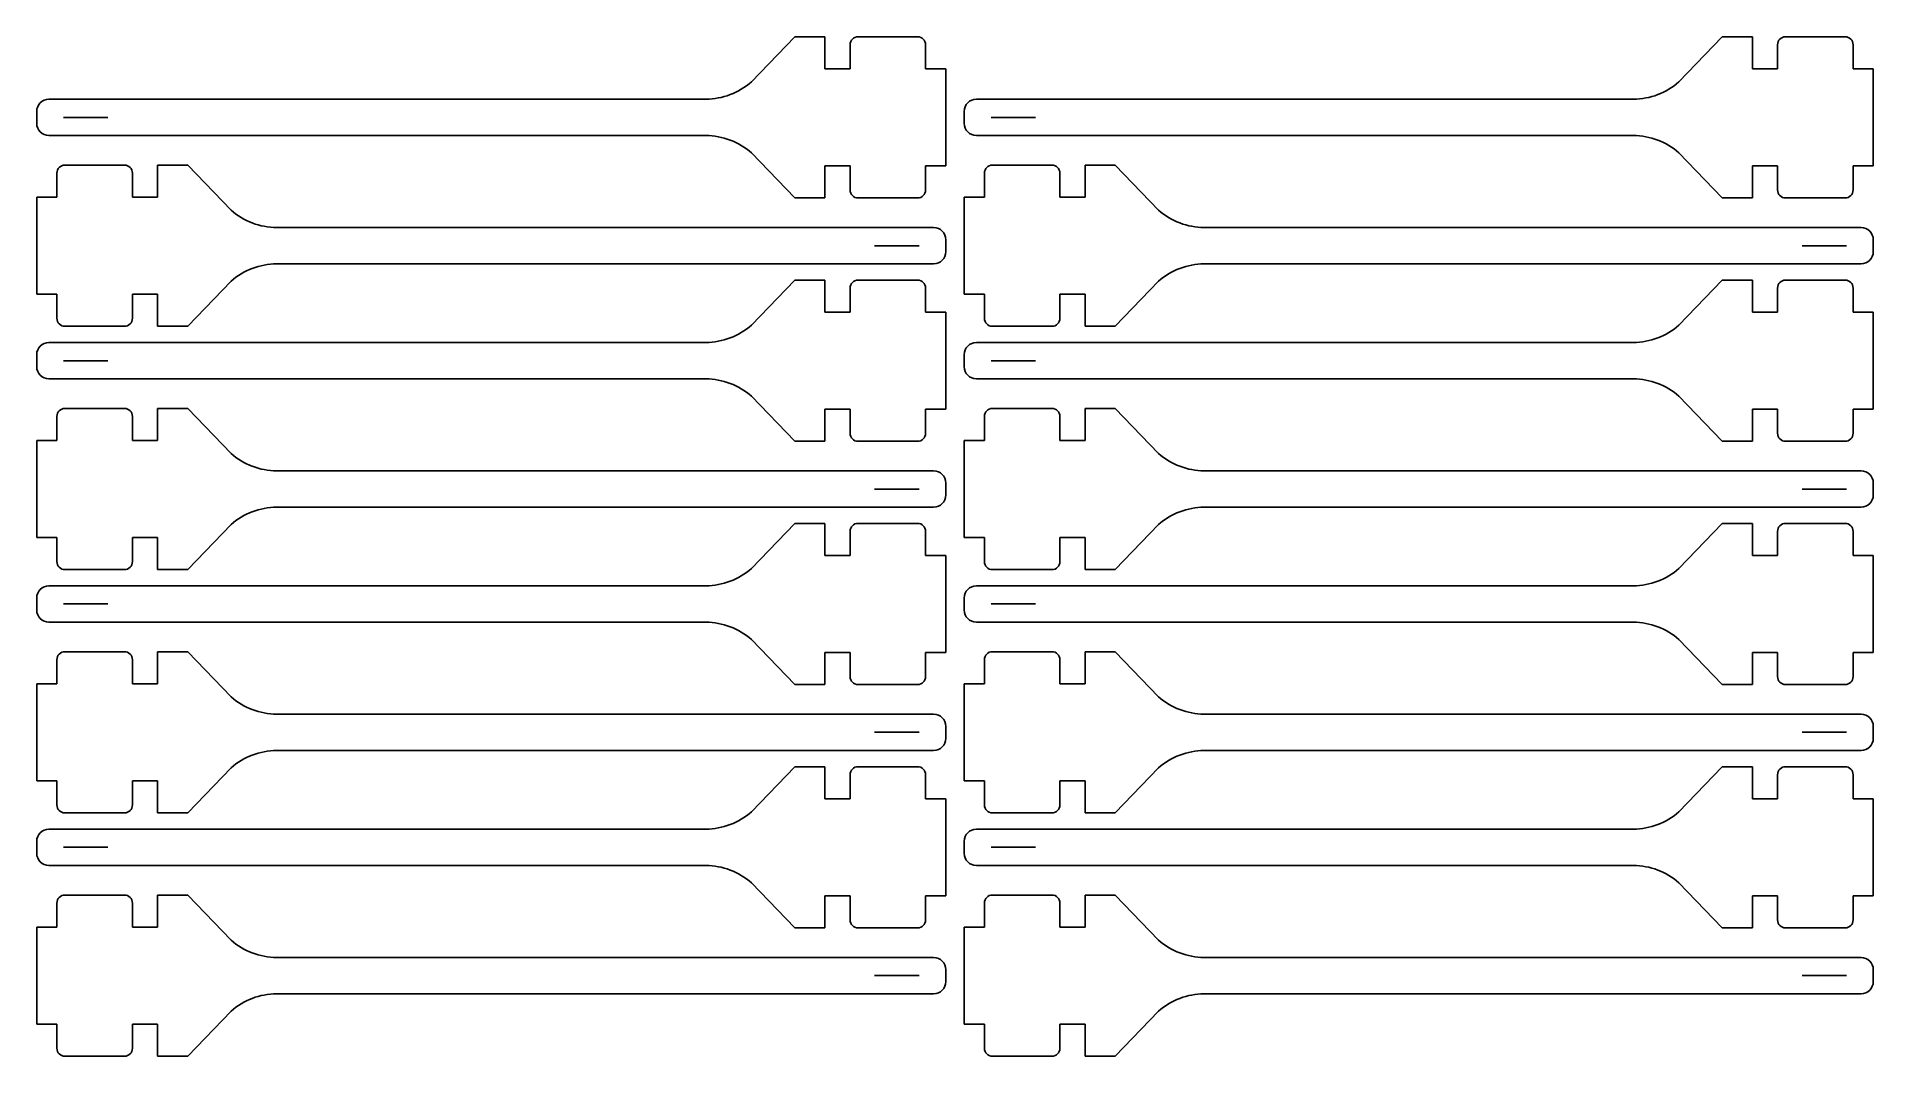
# Model space of a CAD drawing. Header units: millimetres. Extents: x 238 to 329.2, y -12.6 to 38.
import ezdxf

# ---------------------------------------------------------------- set-up
doc = ezdxf.new("R2010")
doc.units = ezdxf.units.MM
doc.header["$MEASUREMENT"] = 0
doc.layers.add('Tendon', color=4, linetype='Continuous')

msp = doc.modelspace()

# ---------------------------------------------------------------- linework, layer by layer
at = {"layer": 'Tendon'}
for p, q in [((275.658, 37.997), (273.512, 35.752)), ((277.158, 37.997), (275.658, 37.997)), ((277.158, 37.597), (277.158, 37.997)), ((277.158, 37.597), (277.158, 36.397)), ((278.405, 37.597), (278.405, 36.397)), ((281.755, 37.997), (278.805, 37.997)), ((282.155, 37.597), (282.155, 36.397)), ((321.679, 37.997), (319.533, 35.752)), ((323.179, 37.997), (321.679, 37.997)), ((323.179, 37.597), (323.179, 37.997)), ((323.179, 37.597), (323.179, 36.397)), ((324.426, 37.597), (324.426, 36.397)), ((327.776, 37.997), (324.826, 37.997)), ((328.176, 37.597), (328.176, 36.397)), ((278.405, 36.397), (277.158, 36.397)), ((282.155, 36.397), (283.155, 36.397)), ((283.155, 36.397), (283.155, 33.997)), ((324.426, 36.397), (323.179, 36.397)), ((328.176, 36.397), (329.176, 36.397)), ((329.176, 36.397), (329.176, 33.997)), ((238.653, 34.897), (271.252, 34.897)), ((284.675, 34.897), (317.273, 34.897)), ((238.049, 34.292), (238.049, 33.702)), ((239.378, 33.997), (241.578, 33.997)), ((283.155, 33.997), (283.155, 31.597)), ((284.07, 34.292), (284.07, 33.702)), ((285.399, 33.997), (287.599, 33.997)), ((329.176, 33.997), (329.176, 31.597)), ((271.252, 33.097), (238.653, 33.097)), ((317.273, 33.097), (284.675, 33.097)), ((275.658, 29.997), (273.512, 32.242)), ((321.679, 29.997), (319.533, 32.242)), ((239.049, 31.23), (239.049, 30.03)), ((239.449, 31.63), (242.399, 31.63)), ((242.799, 31.23), (242.799, 30.03)), ((244.045, 31.23), (244.045, 31.63)), ((244.045, 31.63), (245.545, 31.63)), ((244.045, 31.23), (244.045, 30.03)), ((245.545, 31.63), (247.691, 29.385)), ((278.405, 31.597), (277.158, 31.597)), ((277.158, 30.397), (277.158, 31.597)), ((278.405, 30.397), (278.405, 31.597)), ((282.155, 31.597), (283.155, 31.597)), ((282.155, 30.397), (282.155, 31.597)), ((285.07, 31.23), (285.07, 30.03)), ((285.47, 31.63), (288.42, 31.63)), ((288.82, 31.23), (288.82, 30.03)), ((290.066, 31.23), (290.066, 31.63)), ((290.066, 31.63), (291.566, 31.63)), ((290.066, 31.23), (290.066, 30.03)), ((291.566, 31.63), (293.713, 29.385)), ((324.426, 31.597), (323.179, 31.597)), ((323.179, 30.397), (323.179, 31.597)), ((324.426, 30.397), (324.426, 31.597)), ((328.176, 31.597), (329.176, 31.597)), ((328.176, 30.397), (328.176, 31.597)), ((277.158, 30.397), (277.158, 29.997)), ((323.179, 30.397), (323.179, 29.997)), ((239.049, 30.03), (238.049, 30.03)), ((238.049, 27.63), (238.049, 30.03)), ((242.799, 30.03), (244.045, 30.03)), ((277.158, 29.997), (275.658, 29.997)), ((281.755, 29.997), (278.805, 29.997)), ((285.07, 30.03), (284.07, 30.03)), ((284.07, 27.63), (284.07, 30.03)), ((288.82, 30.03), (290.066, 30.03)), ((323.179, 29.997), (321.679, 29.997)), ((327.776, 29.997), (324.826, 29.997)), ((249.951, 28.53), (282.55, 28.53)), ((295.972, 28.53), (328.571, 28.53)), ((238.049, 25.23), (238.049, 27.63)), ((281.826, 27.63), (279.626, 27.63)), ((283.155, 27.335), (283.155, 27.925)), ((284.07, 25.23), (284.07, 27.63)), ((327.847, 27.63), (325.647, 27.63)), ((329.176, 27.335), (329.176, 27.925)), ((282.55, 26.73), (249.951, 26.73)), ((328.571, 26.73), (295.972, 26.73)), ((245.545, 23.63), (247.691, 25.875)), ((275.658, 25.926), (273.512, 23.681)), ((277.158, 25.926), (275.658, 25.926)), ((277.158, 25.526), (277.158, 25.926)), ((277.158, 25.526), (277.158, 24.326)), ((278.405, 25.526), (278.405, 24.326)), ((281.755, 25.926), (278.805, 25.926)), ((282.155, 25.526), (282.155, 24.326)), ((291.566, 23.63), (293.713, 25.875)), ((321.679, 25.926), (319.533, 23.681)), ((323.179, 25.926), (321.679, 25.926)), ((323.179, 25.526), (323.179, 25.926)), ((323.179, 25.526), (323.179, 24.326)), ((324.426, 25.526), (324.426, 24.326)), ((327.776, 25.926), (324.826, 25.926)), ((328.176, 25.526), (328.176, 24.326)), ((239.049, 25.23), (238.049, 25.23)), ((239.049, 24.03), (239.049, 25.23)), ((242.799, 24.03), (242.799, 25.23)), ((242.799, 25.23), (244.045, 25.23)), ((244.045, 24.03), (244.045, 25.23)), ((285.07, 25.23), (284.07, 25.23)), ((285.07, 24.03), (285.07, 25.23)), ((288.82, 24.03), (288.82, 25.23)), ((288.82, 25.23), (290.066, 25.23)), ((290.066, 24.03), (290.066, 25.23)), ((244.045, 24.03), (244.045, 23.63)), ((278.405, 24.326), (277.158, 24.326)), ((282.155, 24.326), (283.155, 24.326)), ((283.155, 24.326), (283.155, 21.926)), ((290.066, 24.03), (290.066, 23.63)), ((324.426, 24.326), (323.179, 24.326)), ((328.176, 24.326), (329.176, 24.326)), ((329.176, 24.326), (329.176, 21.926)), ((238.653, 22.826), (271.252, 22.826)), ((239.449, 23.63), (242.399, 23.63)), ((244.045, 23.63), (245.545, 23.63)), ((284.675, 22.826), (317.273, 22.826)), ((285.47, 23.63), (288.42, 23.63)), ((290.066, 23.63), (291.566, 23.63)), ((238.049, 22.221), (238.049, 21.631)), ((239.378, 21.926), (241.578, 21.926)), ((283.155, 21.926), (283.155, 19.526)), ((284.07, 22.221), (284.07, 21.631)), ((285.399, 21.926), (287.599, 21.926)), ((329.176, 21.926), (329.176, 19.526)), ((271.252, 21.026), (238.653, 21.026)), ((317.273, 21.026), (284.675, 21.026)), ((275.658, 17.926), (273.512, 20.171)), ((321.679, 17.926), (319.533, 20.171)), ((239.049, 19.159), (239.049, 17.959)), ((239.449, 19.559), (242.399, 19.559)), ((242.799, 19.159), (242.799, 17.959)), ((244.045, 19.159), (244.045, 19.559)), ((244.045, 19.559), (245.545, 19.559)), ((244.045, 19.159), (244.045, 17.959)), ((245.545, 19.559), (247.691, 17.314)), ((278.405, 19.526), (277.158, 19.526)), ((277.158, 18.326), (277.158, 19.526)), ((278.405, 18.326), (278.405, 19.526)), ((282.155, 19.526), (283.155, 19.526)), ((282.155, 18.326), (282.155, 19.526)), ((285.07, 19.159), (285.07, 17.959)), ((285.47, 19.559), (288.42, 19.559)), ((288.82, 19.159), (288.82, 17.959)), ((290.066, 19.159), (290.066, 19.559)), ((290.066, 19.559), (291.566, 19.559)), ((290.066, 19.159), (290.066, 17.959)), ((291.566, 19.559), (293.713, 17.314)), ((324.426, 19.526), (323.179, 19.526)), ((323.179, 18.326), (323.179, 19.526)), ((324.426, 18.326), (324.426, 19.526)), ((328.176, 19.526), (329.176, 19.526)), ((328.176, 18.326), (328.176, 19.526)), ((277.158, 18.326), (277.158, 17.926)), ((323.179, 18.326), (323.179, 17.926)), ((239.049, 17.959), (238.049, 17.959)), ((238.049, 15.559), (238.049, 17.959)), ((242.799, 17.959), (244.045, 17.959)), ((277.158, 17.926), (275.658, 17.926)), ((281.755, 17.926), (278.805, 17.926)), ((285.07, 17.959), (284.07, 17.959)), ((284.07, 15.559), (284.07, 17.959)), ((288.82, 17.959), (290.066, 17.959)), ((323.179, 17.926), (321.679, 17.926)), ((327.776, 17.926), (324.826, 17.926)), ((249.951, 16.459), (282.55, 16.459)), ((295.972, 16.459), (328.571, 16.459)), ((238.049, 13.159), (238.049, 15.559)), ((281.826, 15.559), (279.626, 15.559)), ((283.155, 15.264), (283.155, 15.854)), ((284.07, 13.159), (284.07, 15.559)), ((327.847, 15.559), (325.647, 15.559)), ((329.176, 15.264), (329.176, 15.854)), ((282.55, 14.659), (249.951, 14.659)), ((328.571, 14.659), (295.972, 14.659)), ((245.545, 11.559), (247.691, 13.804)), ((275.658, 13.855), (273.512, 11.61)), ((277.158, 13.855), (275.658, 13.855)), ((277.158, 13.455), (277.158, 13.855)), ((281.755, 13.855), (278.805, 13.855)), ((291.566, 11.559), (293.713, 13.804)), ((321.679, 13.855), (319.533, 11.61)), ((323.179, 13.855), (321.679, 13.855)), ((323.179, 13.455), (323.179, 13.855)), ((327.776, 13.855), (324.826, 13.855)), ((239.049, 13.159), (238.049, 13.159)), ((239.049, 11.959), (239.049, 13.159)), ((242.799, 11.959), (242.799, 13.159)), ((242.799, 13.159), (244.045, 13.159)), ((244.045, 11.959), (244.045, 13.159)), ((277.158, 13.455), (277.158, 12.255)), ((278.405, 13.455), (278.405, 12.255)), ((282.155, 13.455), (282.155, 12.255)), ((285.07, 13.159), (284.07, 13.159)), ((285.07, 11.959), (285.07, 13.159)), ((288.82, 11.959), (288.82, 13.159)), ((288.82, 13.159), (290.066, 13.159)), ((290.066, 11.959), (290.066, 13.159)), ((323.179, 13.455), (323.179, 12.255)), ((324.426, 13.455), (324.426, 12.255)), ((328.176, 13.455), (328.176, 12.255)), ((244.045, 11.959), (244.045, 11.559)), ((278.405, 12.255), (277.158, 12.255)), ((282.155, 12.255), (283.155, 12.255)), ((283.155, 12.255), (283.155, 9.855)), ((290.066, 11.959), (290.066, 11.559)), ((324.426, 12.255), (323.179, 12.255)), ((328.176, 12.255), (329.176, 12.255)), ((329.176, 12.255), (329.176, 9.855)), ((239.449, 11.559), (242.399, 11.559)), ((244.045, 11.559), (245.545, 11.559)), ((285.47, 11.559), (288.42, 11.559)), ((290.066, 11.559), (291.566, 11.559)), ((238.049, 10.15), (238.049, 9.56)), ((238.653, 10.755), (271.252, 10.755)), ((284.07, 10.15), (284.07, 9.56)), ((284.675, 10.755), (317.273, 10.755)), ((239.378, 9.855), (241.578, 9.855)), ((283.155, 9.855), (283.155, 7.455)), ((285.399, 9.855), (287.599, 9.855)), ((329.176, 9.855), (329.176, 7.455)), ((271.252, 8.955), (238.653, 8.955)), ((317.273, 8.955), (284.675, 8.955)), ((239.449, 7.488), (242.399, 7.488)), ((244.045, 7.088), (244.045, 7.488)), ((244.045, 7.488), (245.545, 7.488)), ((245.545, 7.488), (247.691, 5.243)), ((275.658, 5.855), (273.512, 8.1)), ((278.405, 7.455), (277.158, 7.455)), ((277.158, 6.255), (277.158, 7.455)), ((278.405, 6.255), (278.405, 7.455)), ((282.155, 7.455), (283.155, 7.455)), ((282.155, 6.255), (282.155, 7.455)), ((285.47, 7.488), (288.42, 7.488)), ((290.066, 7.088), (290.066, 7.488)), ((290.066, 7.488), (291.566, 7.488)), ((291.566, 7.488), (293.713, 5.243)), ((321.679, 5.855), (319.533, 8.1)), ((324.426, 7.455), (323.179, 7.455)), ((323.179, 6.255), (323.179, 7.455)), ((324.426, 6.255), (324.426, 7.455)), ((328.176, 7.455), (329.176, 7.455)), ((328.176, 6.255), (328.176, 7.455)), ((239.049, 7.088), (239.049, 5.888)), ((242.799, 7.088), (242.799, 5.888)), ((244.045, 7.088), (244.045, 5.888)), ((285.07, 7.088), (285.07, 5.888)), ((288.82, 7.088), (288.82, 5.888)), ((290.066, 7.088), (290.066, 5.888)), ((239.049, 5.888), (238.049, 5.888)), ((238.049, 3.488), (238.049, 5.888)), ((242.799, 5.888), (244.045, 5.888)), ((277.158, 5.855), (275.658, 5.855)), ((277.158, 6.255), (277.158, 5.855)), ((281.755, 5.855), (278.805, 5.855)), ((285.07, 5.888), (284.07, 5.888)), ((284.07, 3.488), (284.07, 5.888)), ((288.82, 5.888), (290.066, 5.888)), ((323.179, 5.855), (321.679, 5.855)), ((323.179, 6.255), (323.179, 5.855)), ((327.776, 5.855), (324.826, 5.855)), ((249.951, 4.388), (282.55, 4.388)), ((283.155, 3.193), (283.155, 3.783)), ((295.972, 4.388), (328.571, 4.388)), ((329.176, 3.193), (329.176, 3.783)), ((238.049, 1.088), (238.049, 3.488)), ((281.826, 3.488), (279.626, 3.488)), ((284.07, 1.088), (284.07, 3.488)), ((327.847, 3.488), (325.647, 3.488)), ((282.55, 2.588), (249.951, 2.588)), ((328.571, 2.588), (295.972, 2.588)), ((239.049, 1.088), (238.049, 1.088)), ((239.049, -0.112), (239.049, 1.088)), ((242.799, -0.112), (242.799, 1.088)), ((242.799, 1.088), (244.045, 1.088)), ((244.045, -0.112), (244.045, 1.088)), ((245.545, -0.512), (247.691, 1.733)), ((275.658, 1.784), (273.512, -0.461)), ((277.158, 1.784), (275.658, 1.784)), ((277.158, 1.384), (277.158, 1.784)), ((277.158, 1.384), (277.158, 0.184)), ((278.405, 1.384), (278.405, 0.184)), ((281.755, 1.784), (278.805, 1.784)), ((282.155, 1.384), (282.155, 0.184)), ((285.07, 1.088), (284.07, 1.088)), ((285.07, -0.112), (285.07, 1.088)), ((288.82, -0.112), (288.82, 1.088)), ((288.82, 1.088), (290.066, 1.088)), ((290.066, -0.112), (290.066, 1.088)), ((291.566, -0.512), (293.713, 1.733)), ((321.679, 1.784), (319.533, -0.461)), ((323.179, 1.784), (321.679, 1.784)), ((323.179, 1.384), (323.179, 1.784)), ((323.179, 1.384), (323.179, 0.184)), ((324.426, 1.384), (324.426, 0.184)), ((327.776, 1.784), (324.826, 1.784)), ((328.176, 1.384), (328.176, 0.184)), ((278.405, 0.184), (277.158, 0.184)), ((282.155, 0.184), (283.155, 0.184)), ((283.155, 0.184), (283.155, -2.216)), ((324.426, 0.184), (323.179, 0.184)), ((328.176, 0.184), (329.176, 0.184)), ((329.176, 0.184), (329.176, -2.216)), ((239.449, -0.512), (242.399, -0.512)), ((244.045, -0.112), (244.045, -0.512)), ((244.045, -0.512), (245.545, -0.512)), ((285.47, -0.512), (288.42, -0.512)), ((290.066, -0.112), (290.066, -0.512)), ((290.066, -0.512), (291.566, -0.512)), ((238.653, -1.316), (271.252, -1.316)), ((284.675, -1.316), (317.273, -1.316)), ((238.049, -1.921), (238.049, -2.511)), ((239.378, -2.216), (241.578, -2.216)), ((283.155, -2.216), (283.155, -4.616)), ((284.07, -1.921), (284.07, -2.511)), ((285.399, -2.216), (287.599, -2.216)), ((329.176, -2.216), (329.176, -4.616)), ((271.252, -3.116), (238.653, -3.116)), ((317.273, -3.116), (284.675, -3.116)), ((275.658, -6.216), (273.512, -3.971)), ((321.679, -6.216), (319.533, -3.971)), ((239.049, -4.983), (239.049, -6.183)), ((239.449, -4.583), (242.399, -4.583)), ((242.799, -4.983), (242.799, -6.183)), ((244.045, -4.983), (244.045, -4.583)), ((244.045, -4.583), (245.545, -4.583)), ((244.045, -4.983), (244.045, -6.183)), ((245.545, -4.583), (247.691, -6.828)), ((278.405, -4.616), (277.158, -4.616)), ((277.158, -5.816), (277.158, -4.616)), ((278.405, -5.816), (278.405, -4.616)), ((282.155, -4.616), (283.155, -4.616)), ((282.155, -5.816), (282.155, -4.616)), ((285.07, -4.983), (285.07, -6.183)), ((285.47, -4.583), (288.42, -4.583)), ((288.82, -4.983), (288.82, -6.183)), ((290.066, -4.983), (290.066, -4.583)), ((290.066, -4.583), (291.566, -4.583)), ((290.066, -4.983), (290.066, -6.183)), ((291.566, -4.583), (293.713, -6.828)), ((324.426, -4.616), (323.179, -4.616)), ((323.179, -5.816), (323.179, -4.616)), ((324.426, -5.816), (324.426, -4.616)), ((328.176, -4.616), (329.176, -4.616)), ((328.176, -5.816), (328.176, -4.616)), ((239.049, -6.183), (238.049, -6.183)), ((238.049, -8.583), (238.049, -6.183)), ((242.799, -6.183), (244.045, -6.183)), ((277.158, -6.216), (275.658, -6.216)), ((277.158, -5.816), (277.158, -6.216)), ((281.755, -6.216), (278.805, -6.216)), ((285.07, -6.183), (284.07, -6.183)), ((284.07, -8.583), (284.07, -6.183)), ((288.82, -6.183), (290.066, -6.183)), ((323.179, -6.216), (321.679, -6.216)), ((323.179, -5.816), (323.179, -6.216)), ((327.776, -6.216), (324.826, -6.216)), ((249.951, -7.683), (282.55, -7.683)), ((295.972, -7.683), (328.571, -7.683)), ((238.049, -10.983), (238.049, -8.583)), ((281.826, -8.583), (279.626, -8.583)), ((283.155, -8.878), (283.155, -8.288)), ((284.07, -10.983), (284.07, -8.583)), ((327.847, -8.583), (325.647, -8.583)), ((329.176, -8.878), (329.176, -8.288)), ((282.55, -9.483), (249.951, -9.483)), ((328.571, -9.483), (295.972, -9.483)), ((245.545, -12.583), (247.691, -10.338)), ((291.566, -12.583), (293.713, -10.338)), ((239.049, -10.983), (238.049, -10.983)), ((239.049, -12.183), (239.049, -10.983)), ((242.799, -12.183), (242.799, -10.983)), ((242.799, -10.983), (244.045, -10.983)), ((244.045, -12.183), (244.045, -10.983)), ((285.07, -10.983), (284.07, -10.983)), ((285.07, -12.183), (285.07, -10.983)), ((288.82, -12.183), (288.82, -10.983)), ((288.82, -10.983), (290.066, -10.983)), ((290.066, -12.183), (290.066, -10.983)), ((239.449, -12.583), (242.399, -12.583)), ((244.045, -12.183), (244.045, -12.583)), ((244.045, -12.583), (245.545, -12.583)), ((285.47, -12.583), (288.42, -12.583)), ((290.066, -12.183), (290.066, -12.583)), ((290.066, -12.583), (291.566, -12.583))]:
    msp.add_line(p, q, dxfattribs=at)
for centre, radius, start, end in [((278.805, 37.597), 0.4, 90, 180), ((281.755, 37.597), 0.4, 0, 90), ((324.826, 37.597), 0.4, 90, 180), ((327.776, 37.597), 0.4, 0, 90), ((271.215, 38.409), 3.512, 270.60128, 310.83875), ((317.236, 38.409), 3.512, 270.60128, 310.83875), ((238.653, 34.292), 0.605, 90, 180), ((284.675, 34.292), 0.605, 90, 180), ((238.653, 33.702), 0.605, 180, 270), ((271.215, 29.585), 3.512, 49.16125, 89.39872), ((284.675, 33.702), 0.605, 180, 270), ((317.236, 29.585), 3.512, 49.16125, 89.39872), ((239.449, 31.23), 0.4, 90, 180), ((242.399, 31.23), 0.4, 360, 90), ((285.47, 31.23), 0.4, 90, 180), ((288.42, 31.23), 0.4, 360, 90), ((278.805, 30.397), 0.4, 180, 270), ((281.755, 30.397), 0.4, 270, 0), ((324.826, 30.397), 0.4, 180, 270), ((327.776, 30.397), 0.4, 270, 0), ((249.988, 32.042), 3.512, 229.16125, 269.39872), ((296.009, 32.042), 3.512, 229.16125, 269.39872), ((282.55, 27.925), 0.605, 360, 90), ((328.571, 27.925), 0.605, 360, 90), ((249.988, 23.218), 3.512, 90.60128, 130.83875), ((282.55, 27.335), 0.605, 270, 360), ((296.009, 23.218), 3.512, 90.60128, 130.83875), ((328.571, 27.335), 0.605, 270, 360), ((278.805, 25.526), 0.4, 90, 180), ((281.755, 25.526), 0.4, 0, 90), ((324.826, 25.526), 0.4, 90, 180), ((327.776, 25.526), 0.4, 0, 90), ((239.449, 24.03), 0.4, 180, 270), ((242.399, 24.03), 0.4, 270, 0), ((285.47, 24.03), 0.4, 180, 270), ((288.42, 24.03), 0.4, 270, 0), ((238.653, 22.221), 0.605, 90, 180), ((271.215, 26.338), 3.512, 270.60128, 310.83875), ((284.675, 22.221), 0.605, 90, 180), ((317.236, 26.338), 3.512, 270.60128, 310.83875), ((238.653, 21.631), 0.605, 180, 270), ((271.215, 17.514), 3.512, 49.16125, 89.39872), ((284.675, 21.631), 0.605, 180, 270), ((317.236, 17.514), 3.512, 49.16125, 89.39872), ((239.449, 19.159), 0.4, 90, 180), ((242.399, 19.159), 0.4, 360, 90), ((285.47, 19.159), 0.4, 90, 180), ((288.42, 19.159), 0.4, 360, 90), ((278.805, 18.326), 0.4, 180, 270), ((281.755, 18.326), 0.4, 270, 0), ((324.826, 18.326), 0.4, 180, 270), ((327.776, 18.326), 0.4, 270, 0), ((249.988, 19.971), 3.512, 229.16125, 269.39872), ((282.55, 15.854), 0.605, 360, 90), ((296.009, 19.971), 3.512, 229.16125, 269.39872), ((328.571, 15.854), 0.605, 360, 90), ((249.988, 11.147), 3.512, 90.60128, 130.83875), ((282.55, 15.264), 0.605, 270, 360), ((296.009, 11.147), 3.512, 90.60128, 130.83875), ((328.571, 15.264), 0.605, 270, 360), ((278.805, 13.455), 0.4, 90, 180), ((281.755, 13.455), 0.4, 0, 90), ((324.826, 13.455), 0.4, 90, 180), ((327.776, 13.455), 0.4, 0, 90), ((239.449, 11.959), 0.4, 180, 270), ((242.399, 11.959), 0.4, 270, 0), ((285.47, 11.959), 0.4, 180, 270), ((288.42, 11.959), 0.4, 270, 0), ((271.215, 14.267), 3.512, 270.60128, 310.83875), ((317.236, 14.267), 3.512, 270.60128, 310.83875), ((238.653, 10.15), 0.605, 90, 180), ((284.675, 10.15), 0.605, 90, 180), ((238.653, 9.56), 0.605, 180, 270), ((284.675, 9.56), 0.605, 180, 270), ((271.215, 5.443), 3.512, 49.16125, 89.39872), ((317.236, 5.443), 3.512, 49.16125, 89.39872), ((239.449, 7.088), 0.4, 90, 180), ((242.399, 7.088), 0.4, 360, 90), ((285.47, 7.088), 0.4, 90, 180), ((288.42, 7.088), 0.4, 360, 90), ((278.805, 6.255), 0.4, 180, 270), ((281.755, 6.255), 0.4, 270, 0), ((324.826, 6.255), 0.4, 180, 270), ((327.776, 6.255), 0.4, 270, 0), ((249.988, 7.9), 3.512, 229.16125, 269.39872), ((296.009, 7.9), 3.512, 229.16125, 269.39872), ((282.55, 3.783), 0.605, 360, 90), ((328.571, 3.783), 0.605, 360, 90), ((282.55, 3.193), 0.605, 270, 360), ((328.571, 3.193), 0.605, 270, 360), ((249.988, -0.924), 3.512, 90.60128, 130.83875), ((296.009, -0.924), 3.512, 90.60128, 130.83875), ((278.805, 1.384), 0.4, 90, 180), ((281.755, 1.384), 0.4, 0, 90), ((324.826, 1.384), 0.4, 90, 180), ((327.776, 1.384), 0.4, 0, 90), ((239.449, -0.112), 0.4, 180, 270), ((242.399, -0.112), 0.4, 270, 0), ((271.215, 2.196), 3.512, 270.60128, 310.83875), ((285.47, -0.112), 0.4, 180, 270), ((288.42, -0.112), 0.4, 270, 0), ((317.236, 2.196), 3.512, 270.60128, 310.83875), ((238.653, -1.921), 0.605, 90, 180), ((284.675, -1.921), 0.605, 90, 180), ((238.653, -2.511), 0.605, 180, 270), ((284.675, -2.511), 0.605, 180, 270), ((271.215, -6.628), 3.512, 49.16125, 89.39872), ((317.236, -6.628), 3.512, 49.16125, 89.39872), ((239.449, -4.983), 0.4, 90, 180), ((242.399, -4.983), 0.4, 360, 90), ((285.47, -4.983), 0.4, 90, 180), ((288.42, -4.983), 0.4, 360, 90), ((278.805, -5.816), 0.4, 180, 270), ((281.755, -5.816), 0.4, 270, 0), ((324.826, -5.816), 0.4, 180, 270), ((327.776, -5.816), 0.4, 270, 0), ((249.988, -4.171), 3.512, 229.16125, 269.39872), ((296.009, -4.171), 3.512, 229.16125, 269.39872), ((282.55, -8.288), 0.605, 360, 90), ((328.571, -8.288), 0.605, 360, 90), ((282.55, -8.878), 0.605, 270, 360), ((328.571, -8.878), 0.605, 270, 360), ((249.988, -12.995), 3.512, 90.60128, 130.83875), ((296.009, -12.995), 3.512, 90.60128, 130.83875), ((239.449, -12.183), 0.4, 180, 270), ((242.399, -12.183), 0.4, 270, 0), ((285.47, -12.183), 0.4, 180, 270), ((288.42, -12.183), 0.4, 270, 0)]:
    msp.add_arc(centre, radius, start, end, dxfattribs=at)

doc.saveas('drawing.dxf')
